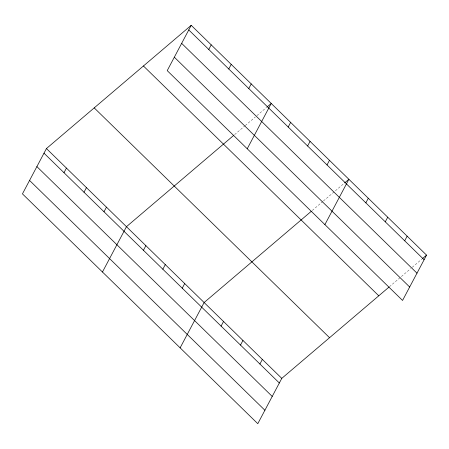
<?xml version="1.0" encoding="UTF-8"?>
<svg xmlns="http://www.w3.org/2000/svg" width="449" height="449" viewBox="0 0 449 449"><rect width="100%" height="100%" fill="white"/><g stroke="black" fill="none" stroke-linecap="round" stroke-linejoin="round"><path stroke-width="0.34" stroke-dasharray="2.25 1.68" d="M234.603 134.627L244.688 126.046M245.216 125.591L255.301 117.004M256.895 115.651L266.453 107.513M312.263 210.469L322.876 201.433M323.409 200.978L344.114 183.355M389.39 286.759L410.627 268.682M412.216 267.329L421.774 259.191"/><path stroke-width="0.67" d="M191.212 25.312L167.219 70.628L402.557 300.443L426.55 255.127L191.212 25.312L46.443 148.557L22.45 193.873L257.788 423.688L281.781 378.372L388.862 287.214M63.999 172.713L66.446 168.094M84.002 192.245L86.449 187.626M104.005 211.782L106.452 207.163M208.774 49.463L211.215 44.844M102.462 272.01L126.455 226.694L233.542 135.531M228.777 69L231.224 64.381M143.427 250.278L145.874 245.654M248.78 88.532L251.227 83.912M162.841 269.237L165.288 264.618M247.236 148.765L271.23 103.45L266.981 107.064M182.255 288.196L184.702 283.577M288.196 127.028L290.643 122.409M180.128 347.852L204.115 302.536L311.202 211.372M307.616 145.987L310.057 141.368M221.088 326.114L223.535 321.495M327.029 164.946L329.476 160.327M240.501 345.073L242.948 340.454M324.896 224.601L348.89 179.286L344.641 182.9M259.915 364.032L262.362 359.413M365.856 202.864L368.303 198.245M385.276 221.828L387.717 217.209M404.689 240.787L407.136 236.168M422.301 258.742L426.55 255.127M188.771 29.931L424.103 259.747M181.66 43.362L416.992 273.177M174.33 57.197L409.668 287.012M143.439 65.981L378.776 295.796M94.217 107.889L329.555 337.704M46.443 148.557L281.781 378.372M43.996 153.176L279.334 382.997M36.885 166.607L272.223 396.422M29.561 180.442L264.899 410.263"/></g></svg>
